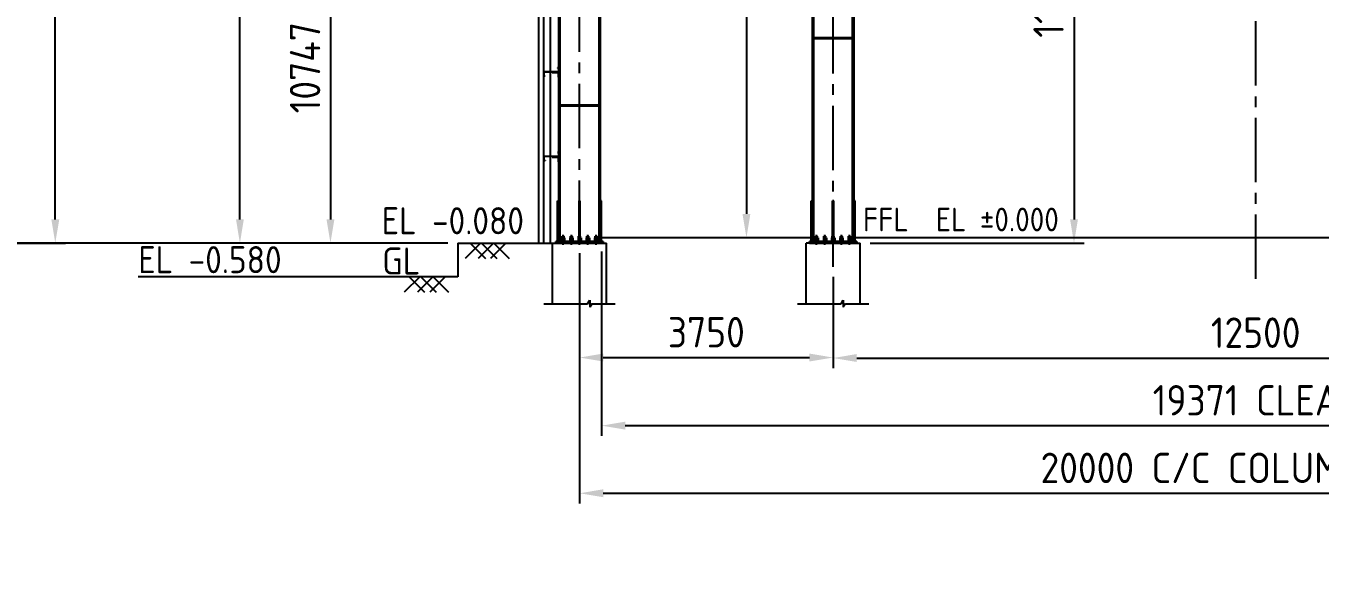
# Model space of a CAD drawing. Header units: millimetres. Extents: x -1055 to 11244, y -20673 to 2560.
# Drawn here: x -951.9 to -760.5, y 2203 to 2282.6 of the extents above; entities that cross this region are included whole.
import ezdxf
from ezdxf.enums import TextEntityAlignment as Align

# ---------------------------------------------------------------- set-up
doc = ezdxf.new("R2010")
doc.units = ezdxf.units.MM
doc.linetypes.add('CENTER2', pattern=[28.575, 19.05, -3.175, 3.175, -3.175])
doc.layers.add('MAIN-1', color=7, linetype='Continuous')
doc.layers.add('MAIN-2', color=7, linetype='Continuous')
doc.styles.add('ACISOTS', font='isocp.shx')
doc.styles.get("Standard").update_dxf_attribs({"font": 'arial.ttf'})
doc.dimstyles.new('ISO-25', dxfattribs={"dimtxt": 4, "dimasz": 3.5, "dimexe": 1.5, "dimexo": 1.5, "dimgap": 1.5, "dimtad": 1, "dimtxsty": 'Standard', "dimcen": 0, "dimadec": 0, "dimazin": 0, "dimtfac": 1, "dimtmove": 0, "dimatfit": 3, "dimfxl": 1, "dimarcsym": 0})

# ---------------------------------------------------------------- blocks, each defined once
blk = doc.blocks.new('*D27957')
at = {"color": 0, "lineweight": -2}
for p, q in [((-870, 2248.99), (-870, 2211.99)), ((-670, 2248.71), (-670, 2211.99)), ((-866.5, 2213.49), (-673.5, 2213.49))]:
    blk.add_line(p, q, dxfattribs=at)
at = {"color": 0}
for points in [[(-866.5, 2214.08), (-866.5, 2212.91), (-870, 2213.49)], [(-673.5, 2212.91), (-673.5, 2214.08), (-670, 2213.49)]]:
    blk.add_solid(points, dxfattribs=at)
at = {"layer": 'Defpoints', "color": 0}
for p in [(-870, 2250.49), (-670, 2250.21), (-670, 2213.49)]:
    blk.add_point(p, dxfattribs=at)
at = {"color": 0, "insert": (-770, 2217.24), "char_height": 4.5, "attachment_point": 5, "style": 'ACISOTS'}
blk.add_mtext('20000 C/C COLUMN BASE', dxfattribs=at)
blk = doc.blocks.new('*D27958')
at = {"color": 0, "lineweight": -2}
for p, q in [((-771.5, 2420.49), (-993.36, 2420.49)), ((-991.86, 2253.99), (-991.86, 2416.99)), ((-889.5, 2250.49), (-993.36, 2250.49))]:
    blk.add_line(p, q, dxfattribs=at)
at = {"color": 0}
for points in [[(-991.28, 2416.99), (-992.45, 2416.99), (-991.86, 2420.49)], [(-992.45, 2253.99), (-991.28, 2253.99), (-991.86, 2250.49)]]:
    blk.add_solid(points, dxfattribs=at)
at = {"layer": 'Defpoints', "color": 0}
for p in [(-991.86, 2420.49), (-770, 2420.49), (-888, 2250.49)]:
    blk.add_point(p, dxfattribs=at)
at = {"color": 0, "insert": (-995.61, 2335.58), "char_height": 4.5, "attachment_point": 5, "rotation": 90, "style": 'ACISOTS'}
blk.add_mtext('17000', dxfattribs=at)
blk = doc.blocks.new('*D27959')
at = {"color": 0, "lineweight": -2}
for p, q in [((-862.6, 2357.96), (-908.35, 2357.96)), ((-906.85, 2354.46), (-906.85, 2253.99)), ((-889.5, 2250.49), (-908.35, 2250.49))]:
    blk.add_line(p, q, dxfattribs=at)
at = {"color": 0}
for points in [[(-906.27, 2354.46), (-907.43, 2354.46), (-906.85, 2357.96)], [(-907.43, 2253.99), (-906.27, 2253.99), (-906.85, 2250.49)]]:
    blk.add_solid(points, dxfattribs=at)
at = {"layer": 'Defpoints', "color": 0}
for p in [(-861.1, 2357.96), (-906.85, 2250.49), (-888, 2250.49)]:
    blk.add_point(p, dxfattribs=at)
at = {"color": 0, "insert": (-910.6, 2309.25), "char_height": 4.5, "attachment_point": 5, "rotation": 90, "style": 'ACISOTS'}
blk.add_mtext('10747 TOP OF CRANE BRACKET', dxfattribs=at)
blk = doc.blocks.new('*D27960')
at = {"color": 0, "lineweight": -2}
for p, q in [((-806.77, 2360.55), (-795.37, 2360.55)), ((-796.87, 2357.05), (-796.87, 2253.99)), ((-827, 2250.49), (-795.37, 2250.49))]:
    blk.add_line(p, q, dxfattribs=at)
at = {"color": 0}
for points in [[(-796.29, 2357.05), (-797.45, 2357.05), (-796.87, 2360.55)], [(-797.45, 2253.99), (-796.29, 2253.99), (-796.87, 2250.49)]]:
    blk.add_solid(points, dxfattribs=at)
at = {"layer": 'Defpoints', "color": 0}
for p in [(-808.27, 2360.55), (-828.5, 2250.49), (-796.87, 2250.49)]:
    blk.add_point(p, dxfattribs=at)
at = {"color": 0, "insert": (-800.63, 2305.49), "char_height": 4.5, "attachment_point": 5, "rotation": 90, "style": 'ACISOTS'}
blk.add_mtext('11006 HOOK HEIGHT', dxfattribs=at)
blk = doc.blocks.new('*D27961')
at = {"color": 0, "lineweight": -2}
for p, q in [((-866.74, 2249.24), (-866.74, 2221.99)), ((-673.03, 2249.24), (-673.03, 2221.99)), ((-863.24, 2223.49), (-676.53, 2223.49))]:
    blk.add_line(p, q, dxfattribs=at)
at = {"color": 0}
for points in [[(-863.24, 2224.08), (-863.24, 2222.91), (-866.74, 2223.49)], [(-676.53, 2222.91), (-676.53, 2224.08), (-673.03, 2223.49)]]:
    blk.add_solid(points, dxfattribs=at)
at = {"layer": 'Defpoints', "color": 0}
for p in [(-866.74, 2250.74), (-673.03, 2250.74), (-673.03, 2223.49)]:
    blk.add_point(p, dxfattribs=at)
at = {"color": 0, "insert": (-769.75, 2227.24), "char_height": 4.5, "attachment_point": 5, "style": 'ACISOTS'}
blk.add_mtext('19371 CLEAR', dxfattribs=at)
blk = doc.blocks.new('*D27962')
at = {"color": 0, "lineweight": -2}
blk.add_line((-870, 2408.12), (-870, 2415.57), dxfattribs=at)
blk.add_arc((-870, 2401.45), 12.62, 26.7186, 74.062, dxfattribs=at)
at = {"color": 0}
for points in [[(-866.45, 2414.17), (-866.61, 2413.01), (-870, 2414.07)], [(-859.27, 2406.94), (-858.17, 2407.31), (-857.6, 2403.81)]]:
    blk.add_solid(points, dxfattribs=at)
at = {"layer": 'Defpoints', "color": 0}
for p in [(-770, 2420.49), (-859.94, 2409.08), (-870, 2406.62), (-875.03, 2400.49), (-870, 2250.21)]:
    blk.add_point(p, dxfattribs=at)
at = {"color": 0, "insert": (-859.72, 2413.87), "char_height": 4, "attachment_point": 5, "rotation": 320.3903, "style": 'ACISOTS'}
blk.add_mtext('79%%d', dxfattribs=at)
blk = doc.blocks.new('A$7E96312C93C9')
at = {"layer": 'MAIN-1'}
for p, q in [((1, 46), (0, 44)), ((0, 44), (0, 23)), ((0, 23), (0, 2)), ((1, 0), (0, 2)), ((2, 46), (1, 46)), ((1, 46), (1, 46)), ((1, 46), (1, 46)), ((1, 46), (1, 46)), ((1, 46), (1, 46)), ((1, 46), (1, 46)), ((1, 46), (1, 46)), ((1, 42), (2, 43)), ((1, 41), (1, 42)), ((1, 40), (1, 41)), ((1, 38), (1, 40)), ((1, 37), (1, 38)), ((1, 36), (1, 37)), ((1, 35), (1, 36)), ((1, 34), (1, 35)), ((1, 33), (1, 34)), ((1, 32), (1, 33)), ((1, 31), (1, 32)), ((1, 29), (1, 31)), ((1, 28), (1, 29)), ((1, 27), (1, 28)), ((2, 26), (1, 27)), ((1, 19), (2, 20)), ((1, 18), (1, 19)), ((1, 17), (1, 18)), ((1, 15), (1, 17)), ((1, 14), (1, 15)), ((1, 13), (1, 14)), ((1, 12), (1, 13)), ((1, 11), (1, 12)), ((1, 10), (1, 11)), ((1, 9), (1, 10)), ((1, 8), (1, 9)), ((1, 6), (1, 8)), ((1, 5), (1, 6)), ((1, 4), (1, 5)), ((2, 3), (1, 4)), ((1, 0), (1, 0)), ((1, 0), (1, 0)), ((1, 0), (1, 0)), ((1, 0), (1, 0)), ((1, 0), (1, 0)), ((1, 0), (1, 0)), ((1, 0), (2, 0)), ((2, 45), (2, 46)), ((2, 46), (2, 46)), ((2, 46), (2, 46)), ((2, 46), (22, 46)), ((2, 43), (2, 45)), ((2, 24), (2, 26)), ((2, 23), (2, 24)), ((2, 23), (22, 23)), ((2, 22), (2, 23)), ((2, 20), (2, 22)), ((2, 1), (2, 3)), ((2, 0), (2, 1)), ((2, 0), (22, 0)), ((2, 0), (2, 0)), ((2, 0), (2, 0)), ((23, 46), (22, 46)), ((22, 46), (22, 46)), ((22, 46), (22, 46)), ((22, 46), (22, 45)), ((22, 45), (22, 43)), ((22, 43), (23, 42)), ((23, 27), (22, 26)), ((22, 26), (22, 24)), ((22, 24), (22, 23)), ((22, 23), (22, 22)), ((22, 22), (22, 20)), ((22, 20), (23, 19)), ((23, 4), (22, 3)), ((22, 3), (22, 1)), ((22, 1), (22, 0)), ((22, 0), (22, 0)), ((22, 0), (22, 0)), ((22, 0), (23, 0)), ((23, 46), (23, 46)), ((23, 46), (23, 46)), ((23, 46), (23, 46)), ((23, 46), (23, 46)), ((23, 46), (23, 46)), ((23, 46), (23, 46)), ((24, 44), (23, 46)), ((23, 42), (23, 41)), ((23, 41), (23, 40)), ((23, 40), (23, 38)), ((23, 38), (23, 37)), ((23, 37), (23, 36)), ((23, 36), (23, 35)), ((23, 35), (23, 34)), ((23, 34), (23, 33)), ((23, 33), (23, 32)), ((23, 32), (23, 31)), ((23, 31), (23, 29)), ((23, 29), (23, 28)), ((23, 28), (23, 27)), ((23, 19), (23, 18)), ((23, 18), (23, 17)), ((23, 17), (23, 15)), ((23, 15), (23, 14)), ((23, 14), (23, 13)), ((23, 13), (23, 12)), ((23, 12), (23, 11)), ((23, 11), (23, 10)), ((23, 10), (23, 9)), ((23, 9), (23, 8)), ((23, 8), (23, 6)), ((23, 6), (23, 5)), ((23, 5), (23, 4)), ((24, 2), (23, 0)), ((23, 0), (23, 0)), ((23, 0), (23, 0)), ((23, 0), (23, 0)), ((23, 0), (23, 0)), ((23, 0), (23, 0)), ((23, 0), (23, 0)), ((24, 23), (24, 44)), ((24, 2), (24, 23))]:
    blk.add_line(p, q, dxfattribs=at)
at = {"layer": 'MAIN-2'}
for p, q in [((2, 36), (0, 38)), ((0, 8), (2, 10)), ((2, 43), (1, 42)), ((1, 42), (1, 41)), ((1, 41), (1, 40)), ((1, 40), (1, 38)), ((1, 38), (1, 37)), ((1, 37), (1, 36)), ((1, 36), (1, 35)), ((1, 35), (1, 34)), ((1, 34), (1, 33)), ((1, 33), (1, 32)), ((1, 32), (1, 31)), ((1, 31), (1, 29)), ((1, 29), (1, 28)), ((1, 28), (1, 27)), ((1, 27), (2, 26)), ((2, 20), (1, 19)), ((1, 19), (1, 18)), ((1, 18), (1, 17)), ((1, 17), (1, 15)), ((1, 15), (1, 14)), ((1, 14), (1, 13)), ((1, 13), (1, 12)), ((1, 12), (1, 11)), ((1, 11), (1, 10)), ((1, 10), (1, 9)), ((1, 9), (1, 8)), ((1, 8), (1, 6)), ((1, 6), (1, 5)), ((1, 5), (1, 4)), ((1, 4), (2, 3)), ((2, 46), (2, 45)), ((2, 45), (2, 43)), ((2, 23), (2, 36)), ((22, 36), (2, 36)), ((2, 26), (2, 24)), ((2, 24), (2, 23)), ((2, 23), (2, 22)), ((2, 10), (2, 23)), ((2, 23), (22, 23)), ((2, 22), (2, 20)), ((22, 10), (2, 10)), ((2, 3), (2, 1)), ((2, 1), (2, 0)), ((22, 45), (22, 46)), ((22, 43), (22, 45)), ((23, 42), (22, 43)), ((24, 38), (22, 36)), ((22, 23), (22, 36)), ((22, 26), (23, 27)), ((22, 24), (22, 26)), ((22, 23), (22, 24)), ((22, 22), (22, 23)), ((22, 10), (22, 23)), ((22, 20), (22, 22)), ((23, 19), (22, 20)), ((22, 10), (24, 8)), ((22, 3), (23, 4)), ((22, 1), (22, 3)), ((22, 0), (22, 1)), ((23, 41), (23, 42)), ((23, 40), (23, 41)), ((23, 38), (23, 40)), ((23, 37), (23, 38)), ((23, 36), (23, 37)), ((23, 35), (23, 36)), ((23, 34), (23, 35)), ((23, 33), (23, 34)), ((23, 32), (23, 33)), ((23, 31), (23, 32)), ((23, 29), (23, 31)), ((23, 28), (23, 29)), ((23, 27), (23, 28)), ((23, 18), (23, 19)), ((23, 17), (23, 18)), ((23, 15), (23, 17)), ((23, 14), (23, 15)), ((23, 13), (23, 14)), ((23, 12), (23, 13)), ((23, 11), (23, 12)), ((23, 10), (23, 11)), ((23, 9), (23, 10)), ((23, 8), (23, 9)), ((23, 6), (23, 8)), ((23, 5), (23, 6)), ((23, 4), (23, 5))]:
    blk.add_line(p, q, dxfattribs=at)
blk = doc.blocks.new('A$7E962F10107A')
for p, q in [((60, 2.5), (60, 225)), ((60, 225), (122.5, 225)), ((62.5, 0), (62.5, 222.5)), ((62.5, 222.5), (120, 222.5)), ((120, 205), (120, 222.5)), ((120, 205), (122.5, 205)), ((122.5, 205), (122.5, 225)), ((0, 0), (0, 20)), ((0, 20), (2.5, 20)), ((0, 0), (62.5, 0)), ((2.5, 20), (2.5, 2.5)), ((2.5, 2.5), (60, 2.5))]:
    blk.add_line(p, q)
blk = doc.blocks.new('A$7E964C333BE')
for p, q in [((0, 0), (0, 1.5)), ((0, 1.5), (2, 1.5)), ((0, 0), (0.12, 0)), ((2, 1.38), (0.12, 1.38)), ((0.12, 0), (0.12, 1.38)), ((2, 1.5), (2, 1.38))]:
    blk.add_line(p, q)
blk = doc.blocks.new('*D27966')
at = {"color": 0, "lineweight": -2}
for p, q in [((-707.5, 2248.71), (-707.5, 2231.99)), ((-832.5, 2245.49), (-832.5, 2231.99)), ((-829, 2233.49), (-711, 2233.49))]:
    blk.add_line(p, q, dxfattribs=at)
at = {"color": 0}
for points in [[(-829, 2234.08), (-829, 2232.91), (-832.5, 2233.49)], [(-711, 2232.91), (-711, 2234.08), (-707.5, 2233.49)]]:
    blk.add_solid(points, dxfattribs=at)
at = {"layer": 'Defpoints', "color": 0}
for p in [(-707.5, 2250.21), (-832.5, 2246.99), (-707.5, 2233.49)]:
    blk.add_point(p, dxfattribs=at)
at = {"color": 0, "insert": (-770, 2237.24), "char_height": 4.5, "attachment_point": 5, "style": 'ACISOTS'}
blk.add_mtext('12500', dxfattribs=at)
blk = doc.blocks.new('*D27976')
at = {"color": 0, "lineweight": -2}
for p, q in [((-876.53, 2400.49), (-977.5, 2400.49)), ((-976, 2253.99), (-976, 2396.99)), ((-889.5, 2250.49), (-977.5, 2250.49))]:
    blk.add_line(p, q, dxfattribs=at)
at = {"color": 0}
for points in [[(-975.42, 2396.99), (-976.59, 2396.99), (-976, 2400.49)], [(-976.59, 2253.99), (-975.42, 2253.99), (-976, 2250.49)]]:
    blk.add_solid(points, dxfattribs=at)
at = {"layer": 'Defpoints', "color": 0}
for p in [(-976, 2400.49), (-875.03, 2400.49), (-888, 2250.49)]:
    blk.add_point(p, dxfattribs=at)
at = {"color": 0, "insert": (-979.75, 2325.49), "char_height": 4.5, "attachment_point": 5, "rotation": 90, "style": 'ACISOTS'}
blk.add_mtext('15000', dxfattribs=at)
blk = doc.blocks.new('*D27979')
at = {"color": 0, "lineweight": -2}
for p, q in [((-870, 2248.71), (-870, 2232.06)), ((-832.5, 2245.49), (-832.5, 2232.06)), ((-866.5, 2233.56), (-836, 2233.56))]:
    blk.add_line(p, q, dxfattribs=at)
at = {"color": 0}
for points in [[(-866.5, 2234.15), (-866.5, 2232.98), (-870, 2233.56)], [(-836, 2232.98), (-836, 2234.15), (-832.5, 2233.56)]]:
    blk.add_solid(points, dxfattribs=at)
at = {"layer": 'Defpoints', "color": 0}
for p in [(-870, 2250.21), (-832.5, 2246.99), (-832.5, 2233.56)]:
    blk.add_point(p, dxfattribs=at)
at = {"color": 0, "insert": (-851.25, 2237.31), "char_height": 4.5, "attachment_point": 5, "style": 'ACISOTS'}
blk.add_mtext('3750', dxfattribs=at)
blk = doc.blocks.new('*D27985')
at = {"color": 0, "lineweight": -2}
for p, q in [((-865.44, 2391.9), (-843.82, 2391.9)), ((-845.32, 2388.4), (-845.32, 2254.79)), ((-865.24, 2251.29), (-843.82, 2251.29))]:
    blk.add_line(p, q, dxfattribs=at)
at = {"color": 0}
for points in [[(-844.74, 2388.4), (-845.9, 2388.4), (-845.32, 2391.9)], [(-845.9, 2254.79), (-844.74, 2254.79), (-845.32, 2251.29)]]:
    blk.add_solid(points, dxfattribs=at)
at = {"layer": 'Defpoints', "color": 0}
for p in [(-866.94, 2391.9), (-866.74, 2251.29), (-845.32, 2251.29)]:
    blk.add_point(p, dxfattribs=at)
at = {"color": 0, "insert": (-849.08, 2321.22), "char_height": 4.5, "attachment_point": 5, "rotation": 90, "style": 'ACISOTS'}
blk.add_mtext('14060 CLEAR HEIGHT', dxfattribs=at)
blk = doc.blocks.new('*D27988')
at = {"color": 0, "lineweight": -2}
for p, q in [((-867.96, 2382.86), (-949.05, 2382.86)), ((-947.55, 2253.99), (-947.55, 2379.36)), ((-955.47, 2250.49), (-946.05, 2250.49))]:
    blk.add_line(p, q, dxfattribs=at)
at = {"color": 0}
for points in [[(-946.96, 2379.36), (-948.13, 2379.36), (-947.55, 2382.86)], [(-948.13, 2253.99), (-946.96, 2253.99), (-947.55, 2250.49)]]:
    blk.add_solid(points, dxfattribs=at)
at = {"layer": 'Defpoints', "color": 0}
for p in [(-947.55, 2382.86), (-866.46, 2382.86), (-956.97, 2250.49)]:
    blk.add_point(p, dxfattribs=at)
at = {"color": 0, "insert": (-951.3, 2316.74), "char_height": 4.5, "attachment_point": 5, "rotation": 90, "style": 'ACISOTS'}
blk.add_mtext('13237 TOP OF CRANE', dxfattribs=at)
blk = doc.blocks.new('A$7E961A102143C')
for p, q in [((1.29, 0.53), (1.29, 9.5)), ((9.29, 0.53), (9.29, 9.5)), ((0, 0.53), (6.46, 0.53)), ((6.46, 0.53), (6.79, 1.06)), ((6.79, 1.06), (6.79, 0)), ((7.11, 0.53), (6.79, 0)), ((7.11, 0.53), (10.57, 0.53))]:
    blk.add_line(p, q)
blk = doc.blocks.new('*D27998')
at = {"color": 0, "lineweight": -2}
for p, q in [((-865.91, 2367.53), (-921.74, 2367.53)), ((-920.24, 2253.99), (-920.24, 2364.03)), ((-889.5, 2250.49), (-921.74, 2250.49))]:
    blk.add_line(p, q, dxfattribs=at)
at = {"color": 0}
for points in [[(-919.66, 2364.03), (-920.82, 2364.03), (-920.24, 2367.53)], [(-920.82, 2253.99), (-919.66, 2253.99), (-920.24, 2250.49)]]:
    blk.add_solid(points, dxfattribs=at)
at = {"layer": 'Defpoints', "color": 0}
for p in [(-920.24, 2367.53), (-864.41, 2367.53), (-888, 2250.49)]:
    blk.add_point(p, dxfattribs=at)
at = {"color": 0, "insert": (-923.99, 2309.01), "char_height": 4.5, "attachment_point": 5, "rotation": 90, "style": 'ACISOTS'}
blk.add_mtext('11704 TOP OF RAIL', dxfattribs=at)

msp = doc.modelspace()

# ---------------------------------------------------------------- linework, layer by layer
at = {"color": 3, "linetype": 'CENTER2', "ltscale": 0.5}
for p, q in [((-769.996435, 2245.195901), (-769.996435, 2430.836458)), ((-869.996435, 2250.211607), (-869.996435, 2406.623912)), ((-832.496435, 2246.99247), (-832.496435, 2400.10403))]:
    msp.add_line(p, q, dxfattribs=at)
for p, q in [((-867.126235, 2250.74247), (-867.126235, 2398.832046)), ((-866.935735, 2400.126399), (-866.935735, 2250.74247)), ((-829.626235, 2250.74247), (-829.626235, 2399.394964)), ((-829.435735, 2399.431238), (-829.435735, 2250.74247)), ((-876.007135, 2250.49247), (-876.007135, 2396.815205)), ((-875.307135, 2250.49247), (-875.307135, 2396.815205)), ((-874.307135, 2250.49247), (-874.307135, 2396.815205)), ((-873.057135, 2250.74247), (-873.057135, 2397.702738)), ((-872.866635, 2250.74247), (-872.866635, 2397.739011)), ((-835.557135, 2250.74247), (-835.557135, 2398.265656)), ((-835.366635, 2250.74247), (-835.366635, 2398.30193)), ((-835.366635, 2280.90247), (-829.626235, 2280.90247)), ((-835.366635, 2280.74247), (-829.626235, 2280.74247)), ((-867.134435, 2270.90247), (-872.858435, 2270.90247)), ((-867.134435, 2270.74247), (-872.858435, 2270.74247)), ((-873.253135, 2250.74247), (-873.253135, 2256.74247)), ((-873.253135, 2256.74247), (-873.057135, 2256.74247)), ((-870.076435, 2250.74247), (-870.076435, 2256.74247)), ((-869.916435, 2256.74247), (-870.076435, 2256.74247)), ((-869.916435, 2250.74247), (-869.916435, 2256.74247)), ((-866.739735, 2256.74247), (-866.935735, 2256.74247)), ((-866.739735, 2250.74247), (-866.739735, 2256.74247)), ((-835.727435, 2250.74247), (-835.727435, 2256.74247)), ((-835.727435, 2256.74247), (-835.531435, 2256.74247)), ((-832.576435, 2250.74247), (-832.576435, 2256.74247)), ((-832.416435, 2256.74247), (-832.576435, 2256.74247)), ((-832.416435, 2250.74247), (-832.416435, 2256.74247)), ((-829.239735, 2256.74247), (-829.435735, 2256.74247)), ((-829.239735, 2250.74247), (-829.239735, 2256.74247)), ((-872.586435, 2251.49247), (-872.286435, 2251.49247)), ((-872.586435, 2251.26247), (-872.586435, 2251.49247)), ((-872.286435, 2251.26247), (-872.286435, 2251.49247)), ((-871.366435, 2251.49247), (-871.066435, 2251.49247)), ((-871.366435, 2251.26247), (-871.366435, 2251.49247)), ((-871.066435, 2251.26247), (-871.066435, 2251.49247)), ((-870.146435, 2251.49247), (-869.846435, 2251.49247)), ((-870.146435, 2251.26247), (-870.146435, 2251.49247)), ((-869.846435, 2251.26247), (-869.846435, 2251.49247)), ((-868.926435, 2251.49247), (-868.626435, 2251.49247)), ((-868.926435, 2251.26247), (-868.926435, 2251.49247)), ((-868.626435, 2251.26247), (-868.626435, 2251.49247)), ((-867.706435, 2251.49247), (-867.406435, 2251.49247)), ((-867.706435, 2251.26247), (-867.706435, 2251.49247)), ((-867.406435, 2251.26247), (-867.406435, 2251.49247)), ((-866.739735, 2251.29247), (-835.727435, 2251.29247)), ((-835.086435, 2251.49247), (-834.786435, 2251.49247)), ((-835.086435, 2251.26247), (-835.086435, 2251.49247)), ((-834.786435, 2251.26247), (-834.786435, 2251.49247)), ((-833.866435, 2251.49247), (-833.566435, 2251.49247)), ((-833.866435, 2251.26247), (-833.866435, 2251.49247)), ((-833.566435, 2251.26247), (-833.566435, 2251.49247)), ((-832.646435, 2251.49247), (-832.346435, 2251.49247)), ((-832.646435, 2251.26247), (-832.646435, 2251.49247)), ((-832.346435, 2251.26247), (-832.346435, 2251.49247)), ((-831.426435, 2251.49247), (-831.126435, 2251.49247)), ((-831.426435, 2251.26247), (-831.426435, 2251.49247)), ((-831.126435, 2251.26247), (-831.126435, 2251.49247)), ((-830.206435, 2251.49247), (-829.906435, 2251.49247)), ((-830.206435, 2251.26247), (-830.206435, 2251.49247)), ((-829.906435, 2251.26247), (-829.906435, 2251.49247)), ((-829.239735, 2251.29247), (-710.753135, 2251.29247)), ((-887.996435, 2250.49247), (-873.496435, 2250.49247)), ((-875.981435, 2250.49247), (-875.281435, 2250.49247)), ((-866.496435, 2250.74247), (-873.496435, 2250.74247)), ((-873.496435, 2250.49247), (-873.496435, 2250.74247)), ((-873.496435, 2250.49247), (-865.996435, 2250.49247)), ((-866.496435, 2250.74247), (-866.496435, 2250.49247)), ((-835.996435, 2250.49247), (-836.496435, 2250.49247)), ((-828.996435, 2250.74247), (-835.996435, 2250.74247)), ((-835.996435, 2250.49247), (-835.996435, 2250.74247)), ((-835.996435, 2250.49247), (-828.996435, 2250.49247)), ((-828.996435, 2250.74247), (-828.996435, 2250.49247)), ((-828.996435, 2250.49247), (-828.496435, 2250.49247))]:
    msp.add_line(p, q)
at = {"color": 3, "linetype": 'CENTER2'}
for p, q in [((-872.436435, 2250.235717), (-872.436435, 2251.716918)), ((-871.216435, 2250.235717), (-871.216435, 2251.716918)), ((-868.776435, 2250.235717), (-868.776435, 2251.716918)), ((-867.556435, 2250.235717), (-867.556435, 2251.716918)), ((-834.936435, 2250.235717), (-834.936435, 2251.716918)), ((-833.716435, 2250.235717), (-833.716435, 2251.716918)), ((-831.276435, 2250.235717), (-831.276435, 2251.716918)), ((-830.056435, 2250.235717), (-830.056435, 2251.716918))]:
    msp.add_line(p, q, dxfattribs=at)
at = {"color": 3}
for p, q in [((-899.473094, 2250.49247), (-949.884459, 2250.49247)), ((-887.996435, 2250.49247), (-887.996435, 2245.49247)), ((-884.663451, 2250.49247), (-886.9352, 2248.220721)), ((-886.205115, 2250.49247), (-883.933366, 2248.220721)), ((-882.70817, 2250.49247), (-884.979919, 2248.220721)), ((-884.494244, 2250.49247), (-882.222495, 2248.220721)), ((-880.884494, 2250.49247), (-883.156243, 2248.220721)), ((-882.670568, 2250.49247), (-880.398819, 2248.220721)), ((-887.996435, 2245.49247), (-935.306677, 2245.49247)), ((-893.651631, 2245.49247), (-895.92338, 2243.220721)), ((-895.193295, 2245.49247), (-892.921546, 2243.220721)), ((-891.69635, 2245.49247), (-893.968099, 2243.220721)), ((-893.482424, 2245.49247), (-891.210675, 2243.220721)), ((-889.872674, 2245.49247), (-892.144423, 2243.220721)), ((-891.658748, 2245.49247), (-889.386999, 2243.220721))]:
    msp.add_line(p, q, dxfattribs=at)
for points in [[(-872.156435, 2250.78247), (-872.716435, 2250.78247), (-872.716435, 2250.74247), (-872.156435, 2250.74247)], [(-870.936435, 2250.78247), (-871.496435, 2250.78247), (-871.496435, 2250.74247), (-870.936435, 2250.74247)], [(-869.716435, 2250.78247), (-870.276435, 2250.78247), (-870.276435, 2250.74247), (-869.716435, 2250.74247)], [(-868.496435, 2250.78247), (-869.056435, 2250.78247), (-869.056435, 2250.74247), (-868.496435, 2250.74247)], [(-867.276435, 2250.78247), (-867.836435, 2250.78247), (-867.836435, 2250.74247), (-867.276435, 2250.74247)], [(-834.656435, 2250.78247), (-835.216435, 2250.78247), (-835.216435, 2250.74247), (-834.656435, 2250.74247)], [(-833.436435, 2250.78247), (-833.996435, 2250.78247), (-833.996435, 2250.74247), (-833.436435, 2250.74247)], [(-832.216435, 2250.78247), (-832.776435, 2250.78247), (-832.776435, 2250.74247), (-832.216435, 2250.74247)], [(-830.996435, 2250.78247), (-831.556435, 2250.78247), (-831.556435, 2250.74247), (-830.996435, 2250.74247)], [(-829.776435, 2250.78247), (-830.336435, 2250.78247), (-830.336435, 2250.74247), (-829.776435, 2250.74247)]]:
    msp.add_lwpolyline(points, close=True)

# ---------------------------------------------------------------- block references
at = {"yscale": 0.01, "zscale": 0.01}
for name, p, xscale, rotation in [('A$7E962F10107A', (-873.057135, 2276.39247), -0.01, 89.99999999997881), ('A$7E962F10107A', (-873.057135, 2263.89247), -0.01, 89.99999999997881), ('A$7E96312C93C9', (-872.666435, 2251.26247), 0.01, 270), ('A$7E96312C93C9', (-871.446435, 2251.26247), 0.01, 270), ('A$7E96312C93C9', (-870.226435, 2251.26247), 0.01, 270), ('A$7E96312C93C9', (-869.006435, 2251.26247), 0.01, 270), ('A$7E96312C93C9', (-867.786435, 2251.26247), 0.01, 270), ('A$7E96312C93C9', (-835.166435, 2251.26247), 0.01, 270), ('A$7E96312C93C9', (-833.946435, 2251.26247), 0.01, 270), ('A$7E96312C93C9', (-832.726435, 2251.26247), 0.01, 270), ('A$7E96312C93C9', (-831.506435, 2251.26247), 0.01, 270), ('A$7E96312C93C9', (-830.286435, 2251.26247), 0.01, 270), ('A$7E96312C93C9', (-872.666435, 2251.02247), 0.01, 270), ('A$7E96312C93C9', (-871.446435, 2251.02247), 0.01, 270), ('A$7E96312C93C9', (-870.226435, 2251.02247), 0.01, 270), ('A$7E96312C93C9', (-869.006435, 2251.02247), 0.01, 270), ('A$7E96312C93C9', (-867.786435, 2251.02247), 0.01, 270), ('A$7E96312C93C9', (-835.166435, 2251.02247), 0.01, 270), ('A$7E96312C93C9', (-833.946435, 2251.02247), 0.01, 270), ('A$7E96312C93C9', (-832.726435, 2251.02247), 0.01, 270), ('A$7E96312C93C9', (-831.506435, 2251.02247), 0.01, 270), ('A$7E96312C93C9', (-830.286435, 2251.02247), 0.01, 270)]:
    msp.add_blockref(name, p, dxfattribs=dict(at, xscale=xscale, rotation=rotation))
at = {"xscale": -0.5, "yscale": 0.5, "zscale": 0.5}
for p in [(-873.057135, 2275.01747), (-873.057135, 2262.51747)]:
    msp.add_blockref('A$7E964C333BE', p, dxfattribs=at)
for p in [(-875.283931, 2240.991416), (-837.783931, 2240.991416)]:
    msp.add_blockref('A$7E961A102143C', p)

# ---------------------------------------------------------------- texts
at = {"color": 3, "style": 'ACISOTS'}
msp.add_text('FFL  EL %%P0.000', height=3.5, dxfattribs=at).set_placement((-828.091334, 2253.971528), align=Align.MIDDLE_LEFT)
at = {"color": 3, "char_height": 4, "attachment_point": 7, "style": 'ACISOTS'}
for s, insert in [('EL -0.080', (-899.27539, 2251.7896)), ('EL -0.580', (-935.277351, 2246.033459)), ('GL', (-899.197065, 2245.840684))]:
    msp.add_mtext(s, dxfattribs=dict(at, insert=insert))

# ---------------------------------------------------------------- dimensions: what is measured, and where the dimension line sits
at = {"color": 3}
for base, p2, picture, middle in [((-991.862555, 2420.492496), (-769.996435, 2420.492496), '*D27958', (-991.862555, 2335.575751)), ((-976.003362, 2400.49247), (-875.032569, 2400.49247), '*D27976', (-976.003362, 2325.49247))]:
    dim = msp.add_linear_dim(base=base, p1=(-887.996435, 2250.49247), p2=p2, angle=90, dimstyle='ISO-25', override={"dimtxt": 4.5, "dimdec": 0, "dimlfac": 100, "dimtxsty": 'ACISOTS'}, dxfattribs=at)
    dim.commit()
    dim.dimension.update_dxf_attribs({"geometry": picture, "text_midpoint": middle, "dimtype": 160})
dim = msp.add_angular_dim_2l(base=(-859.940204, 2409.080939), line1=((-869.996435, 2250.211607), (-869.996435, 2406.623912)), line2=((-875.032569, 2400.49247), (-769.996435, 2420.492496)), dimstyle='ISO-25', override={"dimtxt": 4, "dimdec": 0, "dimlfac": 100, "dimtxsty": 'ACISOTS'}, dxfattribs=at)
dim.commit()
dim.dimension.update_dxf_attribs({"geometry": '*D27962', "text_midpoint": (-859.717219, 2413.87258)})
for base, p1, p2, text, picture, middle in [((-845.319779, 2251.29247), (-866.935735, 2391.895017), (-866.739735, 2251.29247), '<> CLEAR HEIGHT', '*D27985', (-845.319779, 2321.217459)), ((-947.546626, 2382.85847), (-956.965701, 2250.49247), (-866.460435, 2382.85847), '<> TOP OF CRANE', '*D27988', (-947.546626, 2316.74247)), ((-796.8697, 2250.49247), (-808.268129, 2360.54847), (-828.496435, 2250.49247), '<> HOOK HEIGHT', '*D27960', (-796.8697, 2305.49247)), ((-906.851429, 2250.49247), (-861.096435, 2357.96247), (-887.996435, 2250.49247), '<> TOP OF CRANE BRACKET', '*D27959', (-906.851429, 2309.249463))]:
    dim = msp.add_linear_dim(base=base, p1=p1, p2=p2, angle=90, text=text, dimstyle='ISO-25', override={"dimtxt": 4.5, "dimdec": 0, "dimlfac": 100, "dimtxsty": 'ACISOTS'}, dxfattribs=at)
    dim.commit()
    dim.dimension.update_dxf_attribs({"geometry": picture, "text_midpoint": middle, "dimtype": 160})
dim = msp.add_linear_dim(base=(-920.238554, 2367.52847), p1=(-887.996435, 2250.49247), p2=(-864.408935, 2367.52847), angle=90, text='<> TOP OF RAIL', dimstyle='ISO-25', override={"dimtxt": 4.5, "dimdec": 0, "dimlfac": 100, "dimtxsty": 'ACISOTS'}, dxfattribs=at)
dim.commit()
dim.dimension.update_dxf_attribs({"geometry": '*D27998', "text_midpoint": (-923.988554, 2309.01047)})
for base, p1, p2, text, picture, middle in [((-669.996435, 2213.49247), (-869.996435, 2250.49247), (-669.996435, 2250.211607), '<> C/C COLUMN BASE', '*D27957', (-769.996435, 2213.49247)), ((-673.031435, 2223.49247), (-866.739735, 2250.74247), (-673.031435, 2250.74247), '<> CLEAR', '*D27961', (-769.746435, 2223.49247))]:
    dim = msp.add_linear_dim(base=base, p1=p1, p2=p2, text=text, dimstyle='ISO-25', override={"dimtxt": 4.5, "dimdec": 0, "dimlfac": 100, "dimtxsty": 'ACISOTS'}, dxfattribs=at)
    dim.commit()
    dim.dimension.update_dxf_attribs({"geometry": picture, "text_midpoint": middle, "dimtype": 160})
dim = msp.add_linear_dim(base=(-832.496435, 2233.564129), p1=(-869.996435, 2250.211607), p2=(-832.496435, 2246.99247), dimstyle='ISO-25', override={"dimtxt": 4.5, "dimdec": 0, "dimlfac": 100, "dimtxsty": 'ACISOTS'}, dxfattribs=at)
dim.commit()
dim.dimension.update_dxf_attribs({"geometry": '*D27979', "text_midpoint": (-851.246435, 2237.314129)})
dim = msp.add_linear_dim(base=(-707.496435, 2233.49247), p1=(-832.496435, 2246.99247), p2=(-707.496435, 2250.211607), dimstyle='ISO-25', override={"dimtxt": 4.5, "dimdec": 0, "dimlfac": 100, "dimtxsty": 'ACISOTS'}, dxfattribs=at)
dim.commit()
dim.dimension.update_dxf_attribs({"geometry": '*D27966', "text_midpoint": (-769.996435, 2233.49247), "dimtype": 160})

doc.saveas('drawing.dxf')
